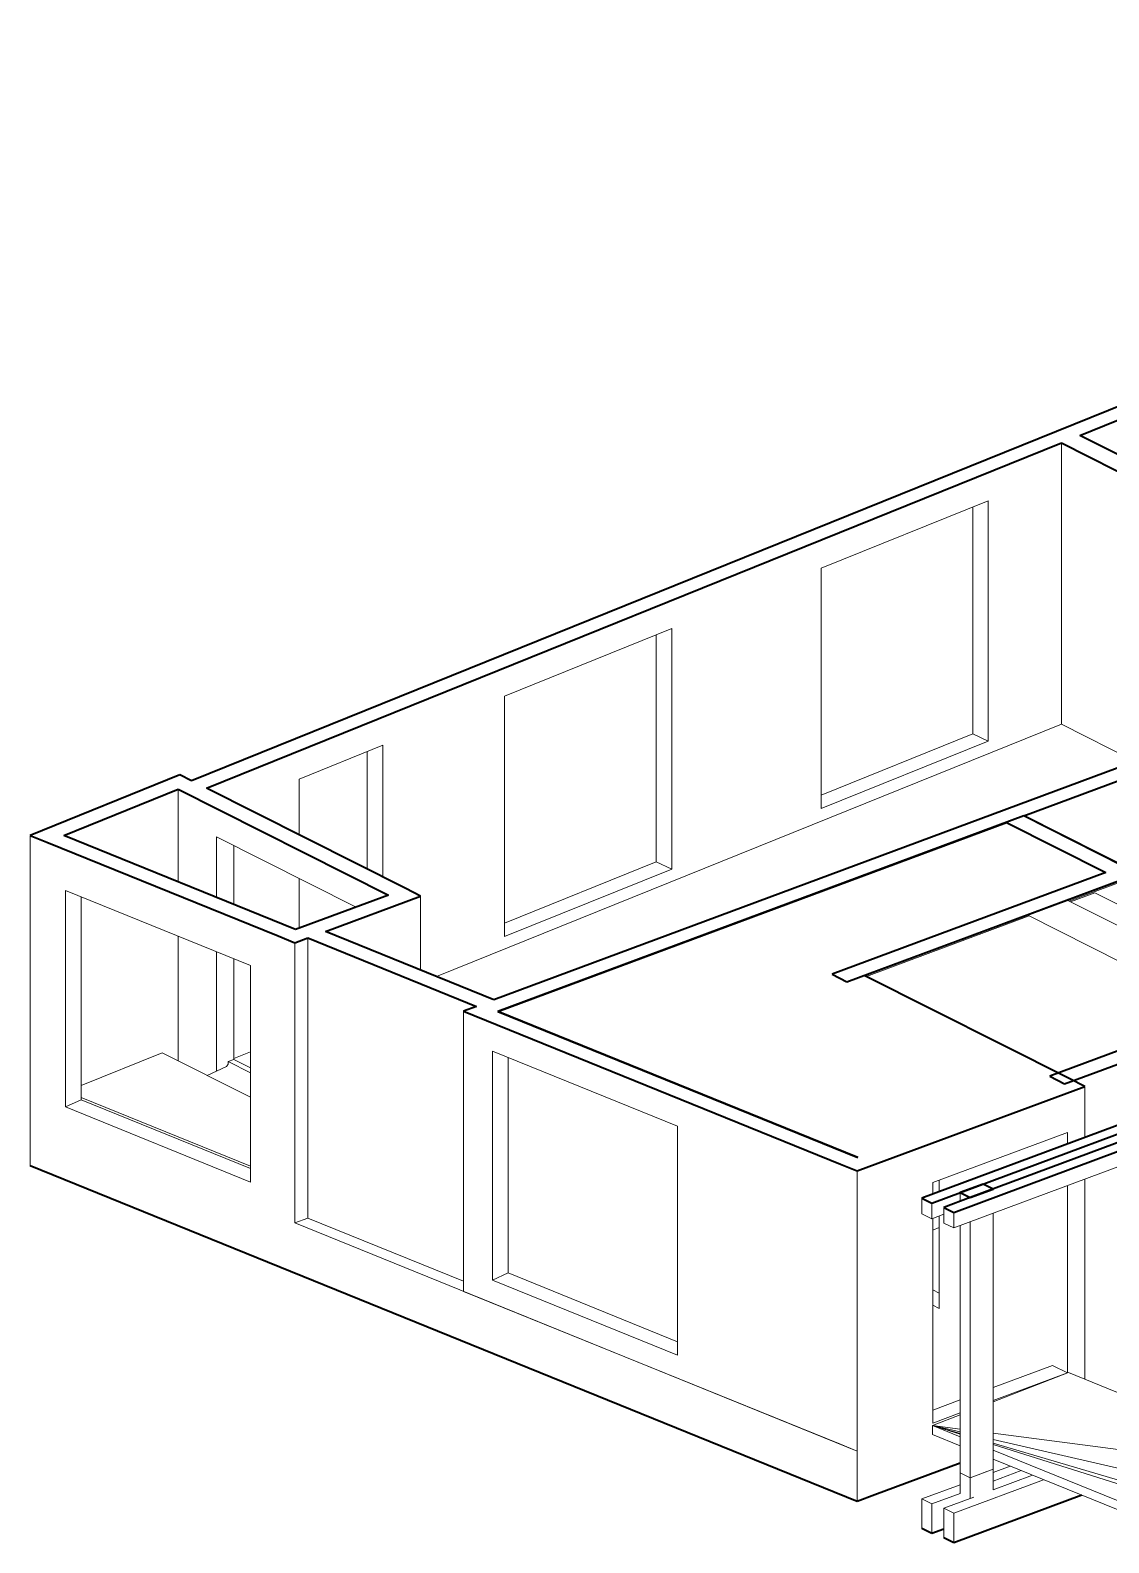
# Model space of a CAD drawing. Header units: metres. Extents: x 399 to 3028, y -427 to 863.
# Drawn here: x 816.43 to 824.92, y 4.17 to 16.08 of the extents above; entities that cross this region are included whole.
import ezdxf

# ---------------------------------------------------------------- set-up
doc = ezdxf.new("R2010")
doc.units = ezdxf.units.M
for name, color, linetype, lineweight in [('A-FLOR', 192, 'Continuous', 18), ('A-WALL', 113, 'Continuous', 18), ('S-BEAM', 12, 'Continuous', 18), ('S-COLS', 52, 'Continuous', 18), ('S-STRS', 31, 'Continuous', 18)]:
    doc.layers.add(name, color=color, linetype=linetype, lineweight=lineweight)

msp = doc.modelspace()

# ---------------------------------------------------------------- linework, layer by layer
at = {"layer": 'A-FLOR', "lineweight": 9}
for p, q in [((824.5489, 10.6188), (819.6278, 8.6322)), ((825.1535, 9.4285), (824.6103, 9.2267)), ((824.2957, 9.1098), (823.0135, 8.6334)), ((817.4669, 8.032), (816.8268, 7.7736)), ((818.1623, 7.682), (817.4669, 8.032)), ((818.1623, 8.0405), (818.0308, 7.9874)), ((816.8268, 7.6805), (818.1623, 7.1388)), ((823.5869, 6.6554), (823.5355, 6.6363)), ((823.5355, 6.1646), (823.5869, 6.1387)), ((824.0125, 5.2836), (824.6052, 5.5138)), ((824.6052, 5.5138), (825.2473, 5.2535)), ((823.534, 5.0978), (823.7524, 5.1826)), ((823.534, 5.0978), (823.534, 5.0256)), ((823.7524, 5.0092), (823.534, 5.0978)), ((823.7524, 4.937), (823.534, 5.0256)), ((825.2473, 4.4027), (824.0125, 4.9036)), ((825.2473, 4.3306), (824.0125, 4.8315))]:
    msp.add_line(p, q, dxfattribs=at)
at = {"layer": 'A-FLOR', "lineweight": 35}
for p, q in [((824.2533, 9.8972), (820.1091, 8.3574)), ((825.1535, 9.4435), (824.2533, 9.8972)), ((822.9963, 8.642), (825.1535, 9.4435)), ((824.6165, 7.8267), (822.9963, 8.642)), ((820.1091, 8.3574), (822.9468, 7.2064))]:
    msp.add_line(p, q, dxfattribs=at)
at = {"layer": 'A-FLOR'}
for p, q in [((823.7524, 5.029), (823.534, 5.0978)), ((823.534, 5.0978), (823.7524, 5.0695)), ((823.534, 5.0978), (823.7524, 5.0474)), ((823.534, 5.0978), (823.7524, 5.0337)), ((824.0125, 5.0358), (825.2473, 4.8759)), ((824.0125, 4.9873), (825.2473, 4.7023)), ((824.0125, 4.9573), (825.2473, 4.5949)), ((825.2473, 4.5579), (824.0125, 4.947))]:
    msp.add_line(p, q, dxfattribs=at)
at = {"layer": 'A-WALL', "lineweight": 35}
for p, q in [((832.3351, 16.0838), (817.6969, 10.1743)), ((824.6952, 12.893), (832.4525, 16.0247)), ((827.8149, 11.3231), (824.6952, 12.893)), ((817.8143, 10.1152), (824.5489, 12.834)), ((824.5489, 12.834), (827.6632, 11.2667)), ((825.7978, 10.5736), (820.0793, 8.449)), ((824.2527, 9.897), (825.8386, 10.4862)), ((817.6055, 10.2202), (816.4264, 9.7442)), ((817.6969, 10.1743), (817.6055, 10.2202)), ((816.6898, 9.7441), (817.5913, 10.108)), ((817.5913, 10.108), (819.2475, 9.2745)), ((819.3841, 9.3252), (817.8143, 10.1152)), ((822.8598, 8.5913), (826.7396, 10.0328)), ((825.0363, 9.5026), (824.2527, 9.897)), ((820.1091, 8.3574), (824.1162, 9.8462)), ((824.1162, 9.8462), (824.8998, 9.4519)), ((816.4264, 9.7442), (816.558, 9.6908)), ((816.558, 9.6908), (818.3796, 8.952)), ((818.5169, 9.003), (816.6898, 9.7441)), ((824.8998, 9.4519), (822.7425, 8.6504)), ((819.5014, 9.2662), (819.3841, 9.3252)), ((819.2475, 9.2745), (818.5169, 9.003)), ((818.7517, 8.9876), (819.5014, 9.2662)), ((828.269, 9.2632), (824.4575, 7.847)), ((818.3796, 8.952), (818.5116, 8.8984)), ((818.5116, 8.8984), (818.6144, 8.9366)), ((818.6144, 8.9366), (819.942, 8.3979)), ((820.0793, 8.449), (818.7517, 8.9876)), ((824.5748, 7.788), (827.1658, 8.7507)), ((822.7425, 8.6504), (822.8598, 8.5913)), ((819.942, 8.3979), (819.8397, 8.36)), ((819.8397, 8.36), (822.8095, 7.1554)), ((822.9468, 7.2064), (820.1091, 8.3574)), ((822.9416, 7.1018), (824.7338, 7.7677)), ((824.4575, 7.847), (824.5748, 7.788)), ((824.7338, 7.7677), (824.6165, 7.8267)), ((822.8095, 7.1554), (822.9416, 7.1018)), ((822.9413, 4.5), (816.4264, 7.1425)), ((823.7524, 4.8014), (823.0786, 4.5511)), ((823.0786, 4.5511), (822.9413, 4.5))]:
    msp.add_line(p, q, dxfattribs=at)
at = {"layer": 'A-WALL', "lineweight": 9}
for p, q in [((824.5489, 12.834), (824.5489, 10.6188)), ((822.6578, 11.8481), (823.9735, 12.3793)), ((823.8506, 10.5426), (823.8506, 12.3297)), ((823.9735, 12.3793), (823.9735, 10.4857)), ((822.6578, 9.9546), (822.6578, 11.8481)), ((820.1636, 10.8412), (821.4793, 11.3723)), ((821.3565, 9.5357), (821.3565, 11.3228)), ((821.4793, 11.3723), (821.4793, 9.4788)), ((820.1636, 8.9477), (820.1636, 10.8412)), ((824.5489, 10.6188), (825.131, 10.3259)), ((822.6578, 10.0611), (823.8506, 10.5426)), ((823.9735, 10.4857), (822.6578, 9.9546)), ((823.9735, 10.4857), (823.8506, 10.5426)), ((818.5455, 10.188), (819.2034, 10.4535)), ((819.0805, 9.4779), (819.0805, 10.4039)), ((819.2034, 10.4535), (819.2034, 9.4161)), ((818.5455, 9.7472), (818.5455, 10.188)), ((817.5913, 10.108), (817.5913, 9.3784)), ((816.4264, 7.502), (816.4264, 9.7442)), ((817.8943, 9.2555), (817.8943, 9.7331)), ((817.8943, 9.7331), (818.9933, 9.18)), ((818.0308, 9.6644), (818.0308, 9.2002)), ((820.1636, 9.0541), (821.3565, 9.5357)), ((821.4793, 9.4788), (821.3565, 9.5357)), ((821.4793, 9.4788), (820.1636, 8.9477)), ((816.7037, 7.606), (816.7037, 9.3101)), ((816.7037, 9.3101), (818.1623, 8.7185)), ((818.5455, 9.0136), (818.5455, 9.4053)), ((816.8268, 9.2602), (816.8268, 7.6627)), ((819.5014, 8.6834), (819.5014, 9.2662)), ((817.5913, 8.9501), (817.5913, 7.9694)), ((818.6144, 8.9366), (818.6144, 6.7305)), ((817.8943, 7.8885), (817.8943, 8.8272)), ((818.5116, 8.8984), (818.5116, 6.6923)), ((818.0308, 8.7718), (818.0308, 7.9804)), ((818.1623, 8.7185), (818.1623, 7.0143)), ((819.8397, 8.36), (819.8397, 6.1538)), ((817.9853, 7.9635), (818.0308, 7.9804)), ((818.0308, 7.9804), (818.1623, 7.9142)), ((820.0673, 6.2419), (820.0673, 8.0452)), ((820.0673, 8.0452), (821.526, 7.4536)), ((820.1904, 7.9953), (820.1904, 6.2986)), ((817.8213, 7.8536), (817.9715, 7.9254)), ((817.9853, 7.9485), (817.9853, 7.9635)), ((817.9853, 7.9635), (818.1623, 7.8744)), ((824.7338, 7.3651), (824.7338, 7.7677)), ((816.8268, 7.6627), (816.7037, 7.606)), ((816.8268, 7.6627), (818.1623, 7.121)), ((818.1623, 7.0143), (816.7037, 7.606)), ((816.4264, 7.502), (816.4264, 7.1425)), ((821.526, 7.4536), (821.526, 5.6502)), ((823.5355, 7.0099), (824.5974, 7.4044)), ((824.5974, 7.4044), (824.5974, 7.3143)), ((822.9416, 7.1018), (822.9416, 4.8957)), ((823.5869, 7.029), (823.5869, 6.9381)), ((824.7338, 5.5616), (824.7338, 7.0364)), ((823.5355, 6.919), (823.5355, 7.0099)), ((824.5974, 6.9856), (824.5974, 5.5109)), ((818.6144, 6.7305), (818.5116, 6.6923)), ((822.9413, 4.8956), (818.5116, 6.6923)), ((819.8397, 6.2333), (818.6144, 6.7305)), ((823.5355, 5.1164), (823.5355, 6.7272)), ((823.5869, 6.7464), (823.5869, 6.0193)), ((820.1904, 6.2986), (820.0673, 6.2419)), ((821.526, 5.6502), (820.0673, 6.2419)), ((820.1904, 6.2986), (821.526, 5.7569)), ((819.8397, 6.1538), (822.8095, 4.9492)), ((823.5355, 6.1646), (823.5869, 6.1387)), ((823.5869, 6.0193), (823.5355, 6.0452)), ((824.0125, 5.3962), (824.48, 5.5699)), ((824.5974, 5.5109), (824.0125, 5.2936)), ((824.5974, 5.5109), (824.4801, 5.5699)), ((824.7327, 5.5611), (824.7338, 5.5616)), ((824.7327, 5.4621), (824.7327, 5.5611)), ((823.5355, 5.219), (823.7524, 5.2995)), ((823.7524, 5.1969), (823.5355, 5.1164)), ((822.9416, 4.8957), (822.8095, 4.9492)), ((822.9413, 4.8956), (822.9416, 4.8957)), ((822.9413, 4.5), (822.9413, 4.8956))]:
    msp.add_line(p, q, dxfattribs=at)
msp.add_polyline3d([(817.9715, 7.9254, 0), (817.9751, 7.9276, 0), (817.9785, 7.9309, 0), (817.9813, 7.9348, 0), (817.9835, 7.9392, 0), (817.9848, 7.9439, 0), (817.9853, 7.9485, 0)], dxfattribs=at)
at = {"layer": 'S-BEAM', "lineweight": 35}
for p, q in [((827.7142, 8.4747), (823.4501, 6.8872)), ((823.5284, 6.8478), (827.7925, 8.4354)), ((823.7028, 6.7758), (827.9489, 8.3567)), ((825.7358, 7.6012), (823.8307, 6.8919)), ((823.4501, 6.8872), (823.5284, 6.8478)), ((823.8306, 6.8919), (823.6245, 6.8151)), ((823.6245, 6.8151), (823.7028, 6.7758)), ((824.7093, 4.5489), (823.7028, 4.1742)), ((823.5284, 4.2462), (823.4501, 4.2855)), ((823.6245, 4.282), (823.5284, 4.2462)), ((823.7028, 4.1742), (823.6245, 4.2135))]:
    msp.add_line(p, q, dxfattribs=at)
at = {"layer": 'S-BEAM', "lineweight": 9}
for p, q in [((827.9489, 8.2334), (823.7028, 6.6526)), ((823.4501, 6.8872), (823.4501, 6.7639)), ((823.5284, 6.7246), (823.5284, 6.8478)), ((823.6245, 6.8151), (823.6245, 6.6919)), ((823.4501, 6.7639), (823.5284, 6.7246)), ((823.6245, 6.7604), (823.5284, 6.7246)), ((823.6245, 6.6919), (823.7028, 6.6526)), ((823.7028, 6.6526), (823.7028, 6.7758)), ((824.0126, 4.7281), (824.1454, 4.7776)), ((823.7028, 4.4074), (824.4095, 4.6705)), ((824.0126, 4.6597), (824.2334, 4.7419)), ((824.3215, 4.7062), (824.0126, 4.5912)), ((823.4501, 4.5187), (823.7523, 4.6313)), ((823.5284, 4.4794), (823.7523, 4.5628)), ((823.8583, 4.5338), (823.6245, 4.4467)), ((823.5284, 4.4794), (823.4501, 4.5187)), ((823.4501, 4.5187), (823.4501, 4.2855)), ((823.5284, 4.2462), (823.5284, 4.4794)), ((823.7028, 4.4074), (823.6245, 4.4467)), ((823.6245, 4.4467), (823.6245, 4.2135)), ((823.7028, 4.1742), (823.7028, 4.4074))]:
    msp.add_line(p, q, dxfattribs=at)
at = {"layer": 'S-COLS', "lineweight": 35}
for p, q in [((823.9342, 6.9989), (823.7524, 6.9312)), ((823.7524, 6.9312), (823.8307, 6.8918)), ((823.8307, 6.8918), (824.0125, 6.9596)), ((824.0125, 6.9596), (823.9342, 6.9989))]:
    msp.add_line(p, q, dxfattribs=at)
at = {"layer": 'S-COLS', "lineweight": 9}
for p, q in [((823.7524, 6.9312), (823.7524, 6.8627)), ((823.7524, 6.671), (823.7524, 4.725)), ((823.8307, 6.7002), (823.8307, 4.6857)), ((824.0125, 6.7679), (824.0125, 4.7534)), ((823.8305, 4.6857), (823.7523, 4.7251)), ((823.7523, 4.7251), (823.7523, 4.5628)), ((823.8305, 4.6858), (823.7524, 4.725)), ((823.8305, 4.6857), (823.8305, 4.5234)), ((824.0125, 4.7534), (823.8307, 4.6857)), ((824.0126, 4.7534), (823.9201, 4.719)), ((824.0126, 4.7534), (824.0126, 4.5911))]:
    msp.add_line(p, q, dxfattribs=at)
at = {"layer": 'S-STRS', "lineweight": 9}
for p, q in [((824.812, 9.2927), (824.6205, 9.2215)), ((825.555, 8.9188), (824.812, 9.2927)), ((824.5996, 9.232), (824.3873, 9.1531)), ((825.3426, 8.8581), (824.5996, 9.232)), ((824.3873, 9.1531), (824.285, 9.1151)), ((824.285, 9.1151), (825.028, 8.7413))]:
    msp.add_line(p, q, dxfattribs=at)

doc.saveas('drawing.dxf')
